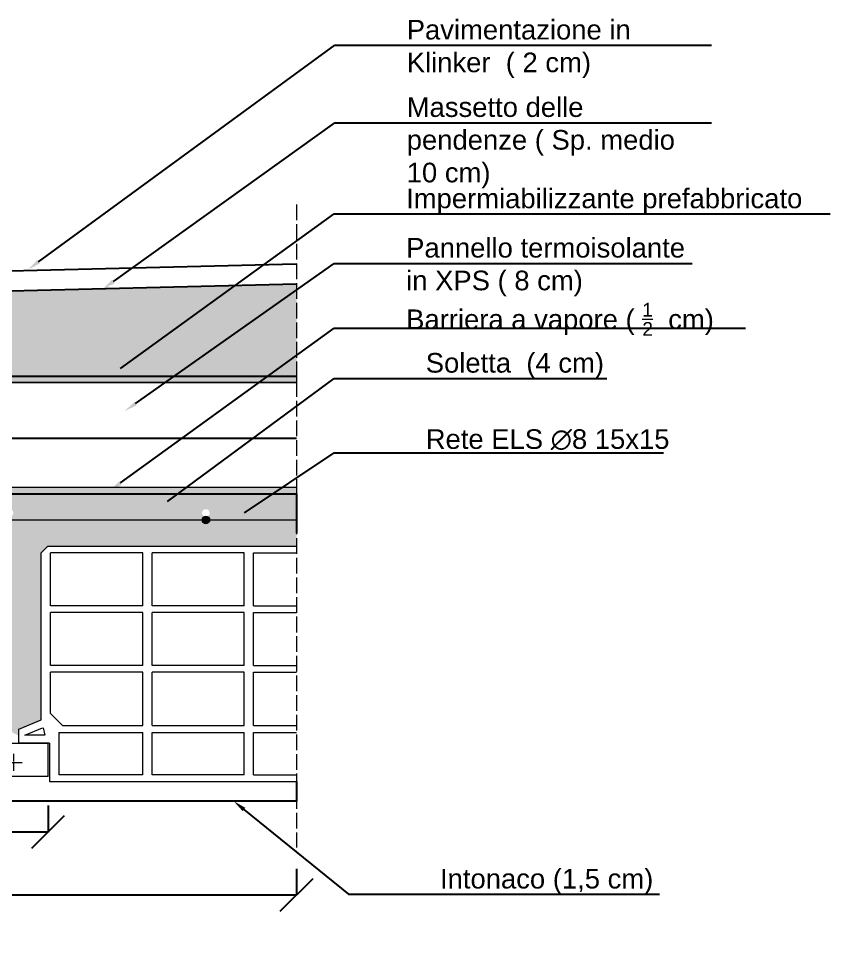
# Model space of a CAD drawing. Header units: millimetres. Extents: x -455371 to 117772, y -78417 to 116564.
# Drawn here: x -157765 to -157145, y -58499 to -57779 of the extents above; entities that cross this region are included whole.
import ezdxf
from ezdxf import colors
from ezdxf.entities.mleader import LeaderData, LeaderLine
from ezdxf.math import Vec2, Vec3

# ---------------------------------------------------------------- set-up
doc = ezdxf.new("R2010")
doc.units = ezdxf.units.MM
doc.linetypes.add('ACAD_ISO02W100', pattern=[15, 12, -3])
doc.linetypes.add('CENTER2', pattern=[28.575, 19.05, -3.175, 3.175, -3.175])
doc.layers.get('0').update_dxf_attribs({"color": 255})
for name, color, linetype, lineweight in [('armature', 5, 'Continuous', 18), ('Cls', 7, 'Continuous', 25), ('quote', 5, 'Continuous', 15), ('RETINO ARMATURE', 253, 'Continuous', 15), ('tratteggio 1 a 50', 230, 'ACAD_ISO02W100', 15), ('TRAV.PIGN.TELAIO', 30, 'Continuous', 15)]:
    doc.layers.add(name, color=color, linetype=linetype, lineweight=lineweight)
doc.layers.add('isolante', color=30, linetype='ISOLAMENTO')
doc.layers.add('RETINI', color=253, linetype='Continuous')
doc.styles.get("Standard").update_dxf_attribs({"font": 'arial.ttf'})
doc.linetypes.add('ISOLAMENTO', pattern='A,0.00254,-2.54,[134,ltypeshp.shx,S=2.54,R=0,X=-2.54,Y=0],-5.08,[134,ltypeshp.shx,S=2.54,R=180,X=2.54,Y=0],-2.54', length=10.16254)
doc.dimstyles.new('scala 1 a 10', dxfattribs={"dimtxt": 15, "dimasz": 25, "dimexe": 0.183, "dimexo": 0.1, "dimgap": 20, "dimtad": 2, "dimdec": 0, "dimlfac": 0.1, "dimzin": 0, "dimdsep": 46, "dimtxsty": 'Standard', "dimblk": 'OBLIQUE', "dimcen": -25, "dimadec": 0, "dimazin": 0, "dimtfac": 1, "dimtdec": 0, "dimtofl": 0, "dimtmove": 0, "dimatfit": 3, "dimfxl": 20, "dimfxlon": 1, "dimtolj": 1, "dimtzin": 0, "dimarcsym": 0})

# ---------------------------------------------------------------- blocks, each defined once
blk = doc.blocks.new('*U2072')
at = {"layer": 'quote', "color": 0, "linetype": 'CENTER2', "transparency": 16777216}
for p, q in [((-6.5, 0), (-0.6, 0)), ((0, 0.6), (0, 6.5)), ((0.6, 0), (6.5, 0)), ((0, -6.5), (0, -0.6))]:
    blk.add_line(p, q, dxfattribs=at)
at = {"layer": 'quote', "color": 0, "linetype": 'Continuous', "transparency": 16777216}
for p, q in [((-0.3, 0), (0.3, 0)), ((0, -0.3), (0, 0.3))]:
    blk.add_line(p, q, dxfattribs=at)
blk = doc.blocks.new('_Oblique')
at = {"color": 0, "linetype": 'ByBlock', "lineweight": -2}
blk.add_line((-0.5, -0.5), (0.5, 0.5), dxfattribs=at)
blk = doc.blocks.new('*D2081')
at = {"layer": 'Defpoints', "color": 0, "transparency": 16777216}
for p in [(-157862.95, -58358.4), (-157742.71, -58358.4), (-157742.71, -58400.78)]:
    blk.add_point(p, dxfattribs=at)
at = {"layer": 'quote', "color": 0, "lineweight": -2, "transparency": 16777216}
for p, q in [((-157862.95, -58380.78), (-157862.95, -58400.97)), ((-157742.71, -58380.78), (-157742.71, -58400.97)), ((-157862.95, -58400.78), (-157742.71, -58400.78))]:
    blk.add_line(p, q, dxfattribs=at)
at = {"layer": 'quote', "color": 0, "lineweight": -2, "transparency": 16777216, "xscale": 25, "yscale": 25, "zscale": 25, "rotation": 180}
blk.add_blockref('_Oblique', (-157862.95, -58400.78), dxfattribs=at)
at = {"layer": 'quote', "color": 0, "lineweight": -2, "transparency": 16777216, "xscale": 25, "yscale": 25, "zscale": 25}
blk.add_blockref('_Oblique', (-157742.71, -58400.78), dxfattribs=at)
at = {"layer": 'quote', "color": 0, "transparency": 16777216, "insert": (-157802.83, -58428.31), "char_height": 15, "attachment_point": 5}
blk.add_mtext('\\A1;12', dxfattribs=at)
blk = doc.blocks.new('*D2082')
at = {"layer": 'Defpoints', "color": 0, "transparency": 16777216}
for p in [(-158552.83, -58364.37), (-157552.83, -58364.37), (-157552.83, -58449.04)]:
    blk.add_point(p, dxfattribs=at)
at = {"layer": 'quote', "color": 0, "lineweight": -2, "transparency": 16777216}
for p, q in [((-158552.83, -58429.04), (-158552.83, -58449.22)), ((-157552.83, -58429.04), (-157552.83, -58449.22)), ((-158552.83, -58449.04), (-157552.83, -58449.04))]:
    blk.add_line(p, q, dxfattribs=at)
at = {"layer": 'quote', "color": 0, "lineweight": -2, "transparency": 16777216, "xscale": 25, "yscale": 25, "zscale": 25, "rotation": 180}
blk.add_blockref('_Oblique', (-158552.83, -58449.04), dxfattribs=at)
at = {"layer": 'quote', "color": 0, "lineweight": -2, "transparency": 16777216, "xscale": 25, "yscale": 25, "zscale": 25}
blk.add_blockref('_Oblique', (-157552.83, -58449.04), dxfattribs=at)
at = {"layer": 'quote', "color": 0, "transparency": 16777216, "insert": (-158052.83, -58476.7), "char_height": 15, "attachment_point": 5}
blk.add_mtext('\\A1;100', dxfattribs=at)

msp = doc.modelspace()

# ---------------------------------------------------------------- hatches: boundary and pattern name
at = {"layer": 'RETINI'}
h = msp.add_hatch(dxfattribs=at)
h.set_pattern_fill('AR-CONC', color=256, scale=0.21)
h.set_pattern_definition([(50, (-42959.946, 1882.87), (38.2587805, -3.347208), [4.0005, -44.0055]), (355, (-42959.946, 1882.87), (-7.401118, 40.121938), [3.2004, -35.204523]), (100.451445, (-42956.758, 1882.59), (30.857662, 36.774728), [3.399902, -37.398951]), (46.1842, (-42959.946, 1893.537), (56.926599, -8.828889), [6.00075, -66.00825]), (96.63556, (-42955.2, 1892.8), (49.854868, 51.959486), [5.099855, -56.098478]), (351.18415, (-42959.946, 1893.54), (49.854868, 51.959486), [4.800593, -52.806544]), (21, (-42954.612, 1890.87), (31.839022, -21.4756916), [4.0005, -44.0055]), (326, (-42954.612, 1890.87), (12.978426, 38.679473), [3.2004, -35.2044]), (71.451445, (-42951.96, 1889.08), (44.817448, 17.203781), [3.399902, -37.398887]), (37.5, (-42959.946, 1882.869), (0.6486067, 17.7565582), [0, -34.77768, 0, -35.7378, 0, -35.33775]), (7.5, (-42959.946, 1882.87), (14.032129, 21.0379207), [0, -20.37588, 0, -33.97758, 0, -13.46835]), (327.5, (-42971.841, 1882.869), (28.474025, -1.2030362), [0, -13.335, 0, -41.6052, 0, -55.2069]), (317.5, (-42977.175, 1882.87), (31.107128, 5.339563), [0, -17.3355, 0, -27.63012, 0, -39.2049])])
h.paths.add_polyline_path([(-158552.71, -58006.37), (-158552.83, -58052.37), (-157552.83, -58052.37), (-157552.83, -58026.55), (-157552.83, -57981.75)])
h = msp.add_hatch(color=256, dxfattribs=at)
h.dxf.hatch_style = 1
h.paths.add_polyline_path([(-157552.83, -58052.37), (-158552.83, -58052.37), (-158552.83, -58057.37), (-157552.83, -58057.37)])
h = msp.add_hatch(color=256, dxfattribs=at)
h.dxf.hatch_style = 1
h.paths.add_polyline_path([(-157552.83, -58137.37), (-158552.83, -58137.37), (-158552.83, -58142.37), (-157552.83, -58142.37)])
at = {"layer": 'RETINI', "ltscale": 100}
h = msp.add_hatch(dxfattribs=at)
h.set_pattern_fill('AR-CONC', color=256, scale=0.2)
h.set_pattern_definition([(50, (-176543.61, -76202.75), (36.436934, -3.187817), [3.81, -41.91]), (355, (-176543.61, -76202.75), (-7.048684, 38.21137), [3.048, -33.528117]), (100.45144, (-176540.574, -76203.015), (29.38825, 35.02355), [3.238, -35.61805]), (46.1842, (-176543.61, -76192.59), (54.21581, -8.408466), [5.715, -62.865]), (96.63556, (-176539.093, -76193.29), (47.48083, 49.48522), [4.857, -53.42712]), (351.18415, (-176543.61, -76192.59), (47.48083, 49.48522), [4.57199, -50.29195]), (21, (-176538.53, -76195.13), (30.322878, -20.45304), [3.81, -41.91]), (326, (-176538.53, -76195.13), (12.360406, 36.837593), [3.048, -33.528]), (71.45144, (-176536.004, -76196.834), (42.683284, 16.384554), [3.238, -35.61799]), (37.5, (-176543.611, -76202.75), (0.6177207, 16.911008), [0, -33.1216, 0, -34.036, 0, -33.655]), (7.5, (-176543.61, -76202.75), (13.363933, 20.036115), [0, -19.4056, 0, -32.3596, 0, -12.827]), (327.5, (-176554.939, -76202.75), (27.118119, -1.145749), [0, -12.7, 0, -39.624, 0, -52.578]), (317.5, (-176560.02, -76202.75), (29.625836, 5.085298), [0, -16.51, 0, -26.3144, 0, -37.338])])
h.paths.add_polyline_path([(-158242.95, -58182.37), (-158052.83, -58182.37), (-157862.7, -58182.37), (-157857.6, -58187.47), (-157857.6, -58315.09), (-157840.49, -58322.29), (-157840.49, -58333.35), (-157837.57, -58333.35), (-157807.43, -58222.19), (-157805.39, -58222.19, -0.560377), (-157800.27, -58222.19), (-157798.23, -58222.19), (-157770.45, -58324.63), (-157765.17, -58327.41), (-157765.17, -58322.29), (-157748.06, -58315.09), (-157748.06, -58244.76), (-157813.44, -58161.72, -0.626169), (-157823.16, -58157), (-157919.34, -58157, -1), (-157925.14, -58157), (-158069.34, -58157, -1), (-158075.14, -58157), (-158219.34, -58157, -1), (-158225.14, -58157), (-158283.36, -58157, -1), (-158295.36, -58157), (-158311.16, -58157, -1), (-158323.16, -58157), (-158369.34, -58157, -1), (-158375.14, -58157), (-158519.34, -58157, -1), (-158525.14, -58157), (-158552.83, -58157), (-158552.83, -58182.37), (-158362.7, -58182.37), (-158357.6, -58187.47), (-158357.6, -58315.09), (-158340.49, -58322.29), (-158340.49, -58333.35), (-158337.57, -58333.35), (-158307.43, -58222.19), (-158305.39, -58222.19, -0.560377), (-158300.27, -58222.19), (-158298.23, -58222.19), (-158268.08, -58333.35), (-158265.17, -58333.35), (-158265.17, -58322.29), (-158248.06, -58315.09), (-158248.06, -58187.47)])
h.paths.add_polyline_path([(-157552.83, -58142.37), (-158552.83, -58142.37), (-158552.83, -58157), (-158525.14, -58157, -1), (-158519.34, -58157), (-158375.14, -58157, -1), (-158369.34, -58157), (-158323.16, -58157, -1), (-158311.16, -58157), (-158295.36, -58157, -1), (-158283.36, -58157), (-158225.14, -58157, -1), (-158219.34, -58157), (-158075.14, -58157, -1), (-158069.34, -58157), (-157925.14, -58157, -1), (-157919.34, -58157), (-157823.16, -58157, -1), (-157811.16, -58157), (-157795.36, -58157, -1), (-157783.36, -58157), (-157775.14, -58157, -1), (-157769.34, -58157), (-157625.14, -58157, -1), (-157619.34, -58157), (-157552.83, -58157)])
h.paths.add_polyline_path([(-158301.66, -58226.52, -0.201615), (-158303.99, -58226.52), (-158332.59, -58333.35), (-158272.92, -58333.35)], flags=17)
h.paths.add_polyline_path([(-157801.66, -58226.52, -0.201615), (-157803.99, -58226.52), (-157832.59, -58333.35), (-157772.92, -58333.35)], flags=17)
h.paths.add_polyline_path([(-157552.83, -58157), (-157619.34, -58157, -1), (-157625.14, -58157), (-157769.34, -58157, -1), (-157775.14, -58157), (-157783.36, -58157, -0.229884), (-157785.65, -58161.72), (-157748.06, -58209.46), (-157748.06, -58187.47), (-157742.95, -58182.37), (-157552.83, -58182.37)])
h.paths.add_polyline_path([(-157785.65, -58161.72, -0.626169), (-157795.36, -58157), (-157811.16, -58157, -0.229884), (-157813.44, -58161.72), (-157748.06, -58244.76), (-157748.06, -58209.46)], flags=17)
at = {"layer": 'RETINO ARMATURE', "ltscale": 100}
msp.add_hatch(color=256, dxfattribs=at).paths.add_polyline_path([(-157619.34, -58162.37, 1), (-157625.14, -58162.37, 1)])
at = {"layer": 'TRAV.PIGN.TELAIO', "ltscale": 100}
h = msp.add_hatch(dxfattribs=at)
h.set_pattern_fill('AR-SAND', color=256, scale=9)
h.set_pattern_definition([(37.5, (-364621.2, -278623.5), (-14.4003, 440.4719), [0, -347.472, 0, -388.62, 0, -371.475]), (7.5, (-364621.2, -278623.5), (404.571, 645.1426), [0, -187.452, 0, -313.182, 0, -120.015]), (327.5, (-364902.4, -278623.5), (711.89313, 1.29347), [0, -114.3, 0, -411.48, 0, -537.21]), (317.5, (-364902.4, -278623.5), (687.2008, 200.6364), [0, -57.15, 0, -269.748, 0, -308.61])])
h.paths.add_polyline_path([(-157552.83, -58142.37), (-158552.83, -58142.37), (-158552.83, -58182.37), (-158362.7, -58182.37), (-158357.6, -58187.47), (-158357.6, -58315.09), (-158340.49, -58322.29), (-158340.49, -58333.35), (-158338.85, -58333.35), (-158309.58, -58187.47, -0.756314), (-158296.08, -58187.47), (-158266.81, -58333.35), (-158265.17, -58333.35), (-158265.17, -58322.29), (-158248.06, -58315.09), (-158248.06, -58187.47), (-158242.95, -58182.37), (-158052.83, -58182.37), (-157862.7, -58182.37), (-157857.6, -58187.47), (-157857.6, -58315.09), (-157840.49, -58322.29), (-157840.49, -58333.35), (-157838.85, -58333.35), (-157809.58, -58187.47, -0.756314), (-157796.08, -58187.47), (-157766.81, -58333.35), (-157765.17, -58333.35), (-157765.17, -58322.29), (-157748.06, -58315.09), (-157748.06, -58187.47), (-157742.95, -58182.37), (-157552.83, -58182.37)])

# ---------------------------------------------------------------- linework, layer by layer
at = {"ltscale": 0.1}
msp.add_line((-157552.83, -58142.37), (-157552.83, -58172.37), dxfattribs=at)
at = {"layer": 'armature', "ltscale": 100}
msp.add_line((-158552.83, -58162.37), (-157552.83, -58162.37), dxfattribs=at)
msp.add_circle((-157622.24, -58162.37), 2.9, dxfattribs=at)
at = {"layer": 'Cls'}
msp.add_line((-158552.83, -58142.37), (-157552.83, -58142.37), dxfattribs=at)
msp.add_line((-158552.83, -58142.37), (-157552.83, -58142.37), dxfattribs=at)
for points in [[(-158553.2, -57991.14), (-157553.2, -57966.52)], [(-158552.83, -58006.38), (-157552.83, -57981.75)], [(-158552.83, -58052.37), (-158552.83, -58052.37), (-157552.83, -58052.37)], [(-157552.83, -58362.37), (-157552.83, -58377.37), (-158552.83, -58377.37)]]:
    msp.add_lwpolyline(points, dxfattribs=at)
at = {"layer": 'isolante', "ltscale": 0.3}
msp.add_lwpolyline([(-158552.83, -58099.87), (-158552.83, -58099.87), (-158552.83, -58099.87), (-157552.83, -58099.87)], dxfattribs=at)
at = {"layer": 'quote'}
for points in [[(-158552.83, -58052.37), (-157552.83, -58052.37), (-157552.83, -58057.37), (-158552.83, -58057.37)], [(-158552.83, -58137.37), (-157552.83, -58137.37), (-157552.83, -58142.37), (-158552.83, -58142.37)]]:
    msp.add_lwpolyline(points, close=True, dxfattribs=at)
msp.add_lwpolyline([(-158552.83, -58137.37), (-158552.83, -58057.37), (-157552.83, -58057.37)], dxfattribs=at)
at = {"layer": 'tratteggio 1 a 50'}
msp.add_line((-157552.83, -57921.3), (-157552.83, -58412.84), dxfattribs=at)
at = {"layer": 'TRAV.PIGN.TELAIO', "ltscale": 100}
for p, q in [((-157748.06, -58187.47), (-157742.95, -58182.37)), ((-157742.95, -58182.37), (-157552.83, -58182.37)), ((-157748.06, -58315.09), (-157748.06, -58187.47)), ((-157670.46, -58187.54), (-157740.91, -58187.54)), ((-157740.91, -58228.04), (-157740.91, -58187.54)), ((-157670.46, -58228.04), (-157670.46, -58187.54)), ((-157592.86, -58187.54), (-157663.31, -58187.54)), ((-157663.31, -58228.04), (-157663.31, -58187.54)), ((-157592.86, -58228.04), (-157592.86, -58187.54)), ((-157585.71, -58228.04), (-157585.71, -58187.54)), ((-157585.71, -58187.54), (-157552.83, -58187.54)), ((-157670.46, -58228.04), (-157740.91, -58228.04)), ((-157592.86, -58228.04), (-157663.31, -58228.04)), ((-157585.71, -58228.04), (-157552.83, -58228.04)), ((-157670.46, -58233.18), (-157740.91, -58233.18)), ((-157740.91, -58273.69), (-157740.91, -58233.18)), ((-157670.46, -58273.69), (-157670.46, -58233.18)), ((-157592.86, -58233.18), (-157663.31, -58233.18)), ((-157663.31, -58273.69), (-157663.31, -58233.18)), ((-157592.86, -58273.69), (-157592.86, -58233.18)), ((-157585.71, -58273.69), (-157585.71, -58233.18)), ((-157585.71, -58233.18), (-157552.83, -58233.18)), ((-157740.91, -58273.69), (-157740.91, -58265.6)), ((-157670.46, -58273.69), (-157670.46, -58265.6)), ((-157663.31, -58273.69), (-157663.31, -58265.6)), ((-157592.86, -58273.69), (-157592.86, -58265.6)), ((-157585.71, -58273.69), (-157585.71, -58265.6)), ((-157670.46, -58273.69), (-157740.91, -58273.69)), ((-157592.86, -58273.69), (-157663.31, -58273.69)), ((-157585.71, -58273.69), (-157552.83, -58273.69)), ((-157740.91, -58310.39), (-157740.91, -58278.83)), ((-157670.46, -58278.83), (-157740.91, -58278.83)), ((-157670.46, -58319.58), (-157670.46, -58278.83)), ((-157663.31, -58319.58), (-157663.31, -58278.83)), ((-157592.86, -58278.83), (-157663.31, -58278.83)), ((-157592.86, -58319.58), (-157592.86, -58278.83)), ((-157585.71, -58288.64), (-157585.71, -58278.83)), ((-157585.71, -58278.83), (-157552.83, -58278.83)), ((-157585.71, -58319.58), (-157585.71, -58288.64)), ((-157731.72, -58319.58), (-157740.91, -58310.39)), ((-157765.17, -58322.29), (-157748.06, -58315.09)), ((-157760.5, -58326.97), (-157746.97, -58321.28)), ((-157745.05, -58326.97), (-157746.4, -58321.28)), ((-157731.72, -58319.58), (-157670.46, -58319.58)), ((-157663.31, -58319.58), (-157592.86, -58319.58)), ((-157585.71, -58319.58), (-157552.83, -58319.58)), ((-157765.17, -58333.1), (-157765.17, -58322.29)), ((-157745.62, -58326.97), (-157760.5, -58326.97)), ((-157734.57, -58324.75), (-157670.46, -58324.75)), ((-157734.57, -58324.75), (-157734.57, -58357.22)), ((-157670.46, -58357.22), (-157670.46, -58324.75)), ((-157663.31, -58324.75), (-157592.86, -58324.75)), ((-157663.31, -58357.22), (-157663.31, -58324.75)), ((-157592.86, -58357.22), (-157592.86, -58324.75)), ((-157585.71, -58357.22), (-157585.71, -58324.75)), ((-157585.71, -58324.75), (-157552.83, -58324.75)), ((-157741.72, -58333.1), (-157765.17, -58333.1)), ((-157741.72, -58333.1), (-157741.72, -58362.37)), ((-157670.46, -58357.22), (-157734.57, -58357.22)), ((-157592.86, -58357.22), (-157663.31, -58357.22)), ((-157585.71, -58357.22), (-157552.83, -58357.22)), ((-157742.71, -58358.4), (-157862.95, -58358.4)), ((-157741.72, -58362.37), (-157552.83, -58362.37))]:
    msp.add_line(p, q, dxfattribs=at)
msp.add_lwpolyline([(-157742.71, -58358.4), (-157742.71, -58333.35), (-157862.95, -58333.35), (-157862.95, -58358.4)], dxfattribs=at)

# ---------------------------------------------------------------- block references
at = {"layer": 'quote', "linetype": 'CENTER2'}
msp.add_blockref('*U2072', (-157769.05, -58347.74), dxfattribs=at)

# ---------------------------------------------------------------- dimensions: what is measured, and where the dimension line sits
at = {"layer": 'quote'}
for base, p1, p2, picture, middle in [((-157552.83, -58449.04), (-158552.83, -58364.37), (-157552.83, -58364.37), '*D2082', (-158052.83, -58476.7)), ((-157742.71, -58400.78), (-157862.95, -58358.4), (-157742.71, -58358.4), '*D2081', (-157802.83, -58428.31))]:
    dim = msp.add_linear_dim(base=base, p1=p1, p2=p2, dimstyle='scala 1 a 10', dxfattribs=at)
    dim.commit()
    dim.dimension.update_dxf_attribs({"geometry": picture, "text_midpoint": middle})

# ---------------------------------------------------------------- leaders
ml = msp.add_multileader_mtext('Standard', dxfattribs=at)
ml.set_content('Pavimentazione in Klinker  ( 2 cm)', color=256)
ml.set_leader_properties()
ml.build(insert=Vec2(0, 0))
ml.multileader.update_dxf_attribs({"text_left_attachment_type": 6, "text_right_attachment_type": 6, "dogleg_length": 20, "arrow_head_size": 10})
ctx = ml.context
ctx.base_point, ctx.char_height, ctx.arrow_head_size, ctx.landing_gap_size, ctx.plane_origin = Vec3(-157518.7, -57799.46), 15, 10, 50, Vec3(-157668.7, -57810.16)
ctx.left_attachment, ctx.right_attachment = 6, 6
notes = []
notes.append((ctx, [(0, (1, 1, 0), (-157523.73, -57799.46), (1, 0), 5.04, [(1, [(-157758.16, -57970.86), (-157523.73, -57799.46)], 0, [])])]))
ctx.mtext.insert, ctx.mtext.width, ctx.mtext.flow_direction = Vec3(-157468.7, -57780.05), 230.5701, 5
ml = msp.add_multileader_mtext('Standard', dxfattribs=at)
ml.set_content('Massetto delle pendenze ( Sp. medio 10 cm)', color=256)
ml.set_leader_properties()
ml.build(insert=Vec2(0, 0))
ml.multileader.update_dxf_attribs({"text_left_attachment_type": 6, "text_right_attachment_type": 6, "dogleg_length": 20, "arrow_head_size": 10})
ctx = ml.context
ctx.base_point, ctx.char_height, ctx.arrow_head_size, ctx.landing_gap_size, ctx.plane_origin = Vec3(-157518.7, -57858.66), 15, 10, 50, Vec3(-157668.7, -57869.36)
ctx.left_attachment, ctx.right_attachment = 6, 6
notes.append((ctx, [(0, (1, 1, 0), (-157523.73, -57858.66), (1, 0), 5.04, [(1, [(-157701.04, -57985.93), (-157523.73, -57858.66)], 0, [])])]))
ctx.mtext.insert, ctx.mtext.width, ctx.mtext.flow_direction = Vec3(-157468.7, -57839.25), 230.5701, 5
ml = msp.add_multileader_mtext('Standard', dxfattribs=at)
ml.set_content('\\A1;Impermiabilizzante prefabbricato', color=256)
ml.set_leader_properties()
ml.build(insert=Vec2(0, 0))
ml.multileader.update_dxf_attribs({"text_left_attachment_type": 6, "text_right_attachment_type": 6, "dogleg_length": 20, "arrow_head_size": 10})
ctx = ml.context
ctx.base_point, ctx.char_height, ctx.arrow_head_size, ctx.landing_gap_size, ctx.plane_origin = Vec3(-157519.13, -57928.22), 15, 10, 50, Vec3(-157669.13, -57938.91)
ctx.left_attachment, ctx.right_attachment = 6, 6
notes.append((ctx, [(0, (1, 1, 0), (-157524.16, -57928.22), (1, 0), 5.04, [(1, [(-157695.51, -58052.37), (-157524.16, -57928.22)], 0, [])])]))
ctx.mtext.insert, ctx.mtext.flow_direction = Vec3(-157469.13, -57909.05), 5
ml = msp.add_multileader_mtext('Standard', dxfattribs=at)
ml.set_content('Pannello termoisolante in XPS ( 8 cm)', color=256)
ml.set_leader_properties()
ml.build(insert=Vec2(0, 0))
ml.multileader.update_dxf_attribs({"text_left_attachment_type": 6, "text_right_attachment_type": 6, "dogleg_length": 20, "arrow_head_size": 10})
ctx = ml.context
ctx.base_point, ctx.char_height, ctx.arrow_head_size, ctx.landing_gap_size, ctx.plane_origin = Vec3(-157519.13, -57966.18), 15, 10, 50, Vec3(-157669.13, -57976.88)
ctx.left_attachment, ctx.right_attachment = 6, 6
notes.append((ctx, [(0, (1, 1, 0), (-157524.16, -57966.18), (1, 0), 5.04, [(1, [(-157684.11, -58079.1), (-157524.16, -57966.18)], 0, [])])]))
ctx.mtext.insert, ctx.mtext.width, ctx.mtext.flow_direction = Vec3(-157469.13, -57946.77), 216.4354, 5
ml = msp.add_multileader_mtext('Standard', dxfattribs=at)
ml.set_content('\\A1;Barriera a vapore ( {\\H0.7x;\\S1/2;}  cm)', color=256)
ml.set_leader_properties()
ml.build(insert=Vec2(0, 0))
ml.multileader.update_dxf_attribs({"text_left_attachment_type": 6, "text_right_attachment_type": 6, "dogleg_length": 20, "arrow_head_size": 10})
ctx = ml.context
ctx.base_point, ctx.char_height, ctx.arrow_head_size, ctx.landing_gap_size, ctx.plane_origin = Vec3(-157519.13, -58015.78), 15, 10, 50, Vec3(-157669.13, -58026.48)
ctx.left_attachment, ctx.right_attachment = 6, 6
notes.append((ctx, [(0, (1, 1, 0), (-157524.16, -58015.78), (1, 0), 5.04, [(1, [(-157695.51, -58139.93), (-157524.16, -58015.78)], 0, [])])]))
ctx.mtext.insert, ctx.mtext.flow_direction = Vec3(-157469.13, -57996.37), 5
ml = msp.add_multileader_mtext('Standard', dxfattribs=at)
ml.set_content('Soletta  (4 cm)', color=256)
ml.set_leader_properties()
ml.build(insert=Vec2(0, 0))
ml.multileader.update_dxf_attribs({"text_left_attachment_type": 6, "text_right_attachment_type": 6, "dogleg_length": 20, "arrow_head_size": 10})
ctx = ml.context
ctx.base_point, ctx.char_height, ctx.arrow_head_size, ctx.landing_gap_size, ctx.plane_origin = Vec3(-157504.16, -58054.15), 15, 10, 50, Vec3(-157693.45, -58084.75)
ctx.left_attachment, ctx.right_attachment = 6, 6
notes.append((ctx, [(0, (1, 1, 0), (-157524.16, -58054.15), (1, 0), 20, [(1, [(-157659.62, -58154.19), (-157524.16, -58054.15)], 0, [])])]))
ctx.mtext.insert, ctx.mtext.flow_direction = Vec3(-157454.16, -58034.74), 5
ml = msp.add_multileader_mtext('Standard', dxfattribs=at)
ml.set_content('Rete ELS ∅8 15x15', color=256)
ml.set_leader_properties()
ml.build(insert=Vec2(0, 0))
ml.multileader.update_dxf_attribs({"text_left_attachment_type": 6, "text_right_attachment_type": 6, "dogleg_length": 20, "arrow_head_size": 10})
ctx = ml.context
ctx.base_point, ctx.char_height, ctx.arrow_head_size, ctx.landing_gap_size, ctx.plane_origin = Vec3(-157504.16, -58111.04), 15, 10, 50, Vec3(-157634.73, -58092.92)
ctx.left_attachment, ctx.right_attachment = 6, 6
notes.append((ctx, [(0, (1, 1, 0), (-157524.16, -58111.04), (1, 0), 20, [(1, [(-157600.9, -58162.37), (-157524.16, -58111.04)], 0, [])])]))
ctx.mtext.insert, ctx.mtext.flow_direction = Vec3(-157454.16, -58093.04), 5
ml = msp.add_multileader_mtext('Standard', dxfattribs=at)
ml.set_content('Intonaco (1,5 cm)', color=256)
ml.set_leader_properties()
ml.build(insert=Vec2(0, 0))
ml.multileader.update_dxf_attribs({"text_left_attachment_type": 6, "text_right_attachment_type": 6, "dogleg_length": 20, "arrow_head_size": 10})
ctx = ml.context
ctx.base_point, ctx.char_height, ctx.arrow_head_size, ctx.landing_gap_size, ctx.plane_origin = Vec3(-157493.27, -58448.54), 15, 10, 50, Vec3(-157634.73, -58454.45)
ctx.left_attachment, ctx.right_attachment = 6, 6
notes.append((ctx, [(0, (1, 1, 0), (-157513.27, -58448.54), (1, 0), 20, [(1, [(-157600.9, -58377.37), (-157513.27, -58448.54)], 0, [])])]))
ctx.mtext.insert, ctx.mtext.flow_direction = Vec3(-157443.27, -58429.13), 5
for ctx, leaders in notes:
    for number, flags, end, landing, length, lines in leaders:
        leader = LeaderData()
        leader.index, (leader.has_last_leader_line, leader.has_dogleg_vector, leader.attachment_direction) = number, flags
        leader.last_leader_point, leader.dogleg_vector, leader.dogleg_length = Vec3(end), Vec3(landing), length
        for number, points, colour, breaks in lines:
            line = LeaderLine()
            line.index, line.vertices, line.color, line.breaks = number, Vec3.list(points), colors.encode_raw_color(colour), breaks
            leader.lines.append(line)
        ctx.leaders.append(leader)

doc.saveas('drawing.dxf')
